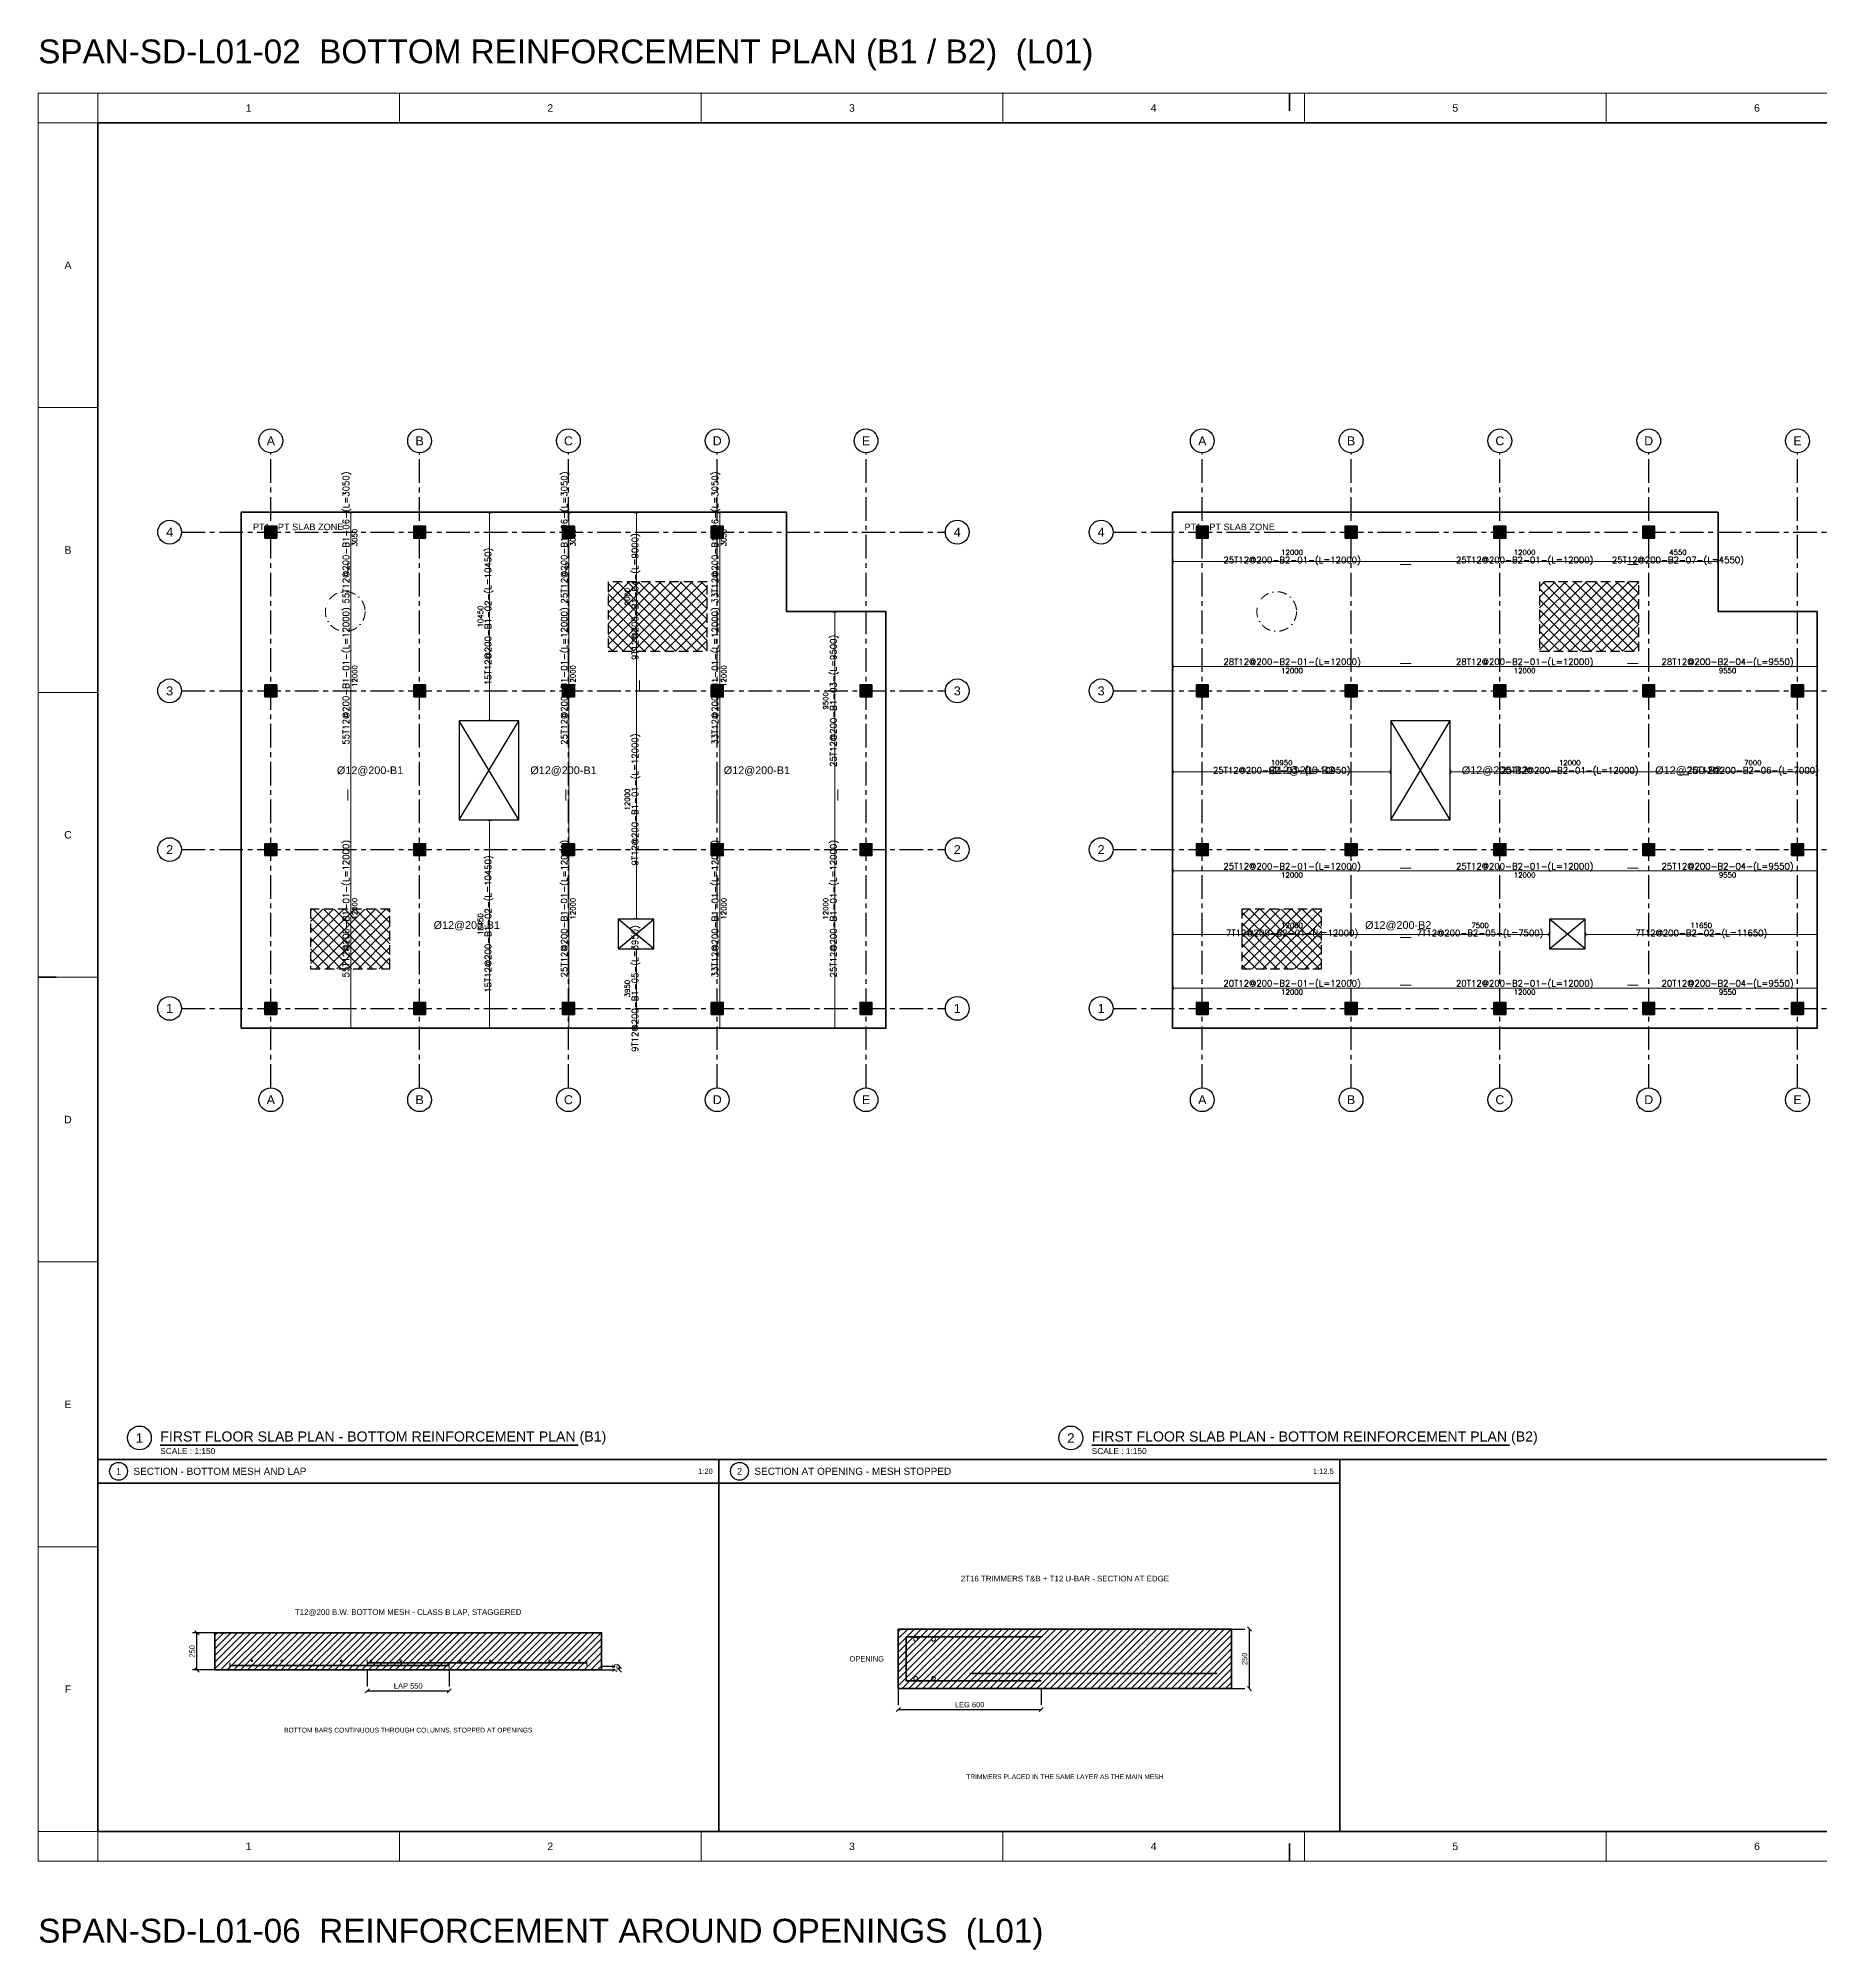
# Model space of a CAD drawing. Header units: millimetres. Extents: x 0 to 396150, y -260000 to 91864.
# Drawn here: x 180000 to 269849, y -4461 to 91864 of the extents above; entities that cross this region are included whole.
import ezdxf
from ezdxf.enums import TextEntityAlignment as Align

# ---------------------------------------------------------------- set-up
doc = ezdxf.new("R2010")
doc.units = ezdxf.units.MM
doc.header["$LTSCALE"] = 37.5
for name, pattern in [('CENTER', [50.8, 31.75, -6.35, 6.35, -6.35]), ('DASHDOT', [25.4, 12.7, -6.35, 0, -6.35]), ('DASHED', [19.05, 12.7, -6.35])]:
    doc.linetypes.add(name, pattern=pattern)
doc.layers.get('0').update_dxf_attribs({"linetype": 'CONTINUOUS'})
for name, color, linetype in [('SPAN-CALLOUT', 3, 'CONTINUOUS'), ('SPAN-COL-HATCH', 8, 'CONTINUOUS'), ('SPAN-DETAIL', 7, 'CONTINUOUS'), ('SPAN-DETAIL-HATCH', 8, 'CONTINUOUS'), ('SPAN-DIM', 8, 'CONTINUOUS'), ('SPAN-GRID', 8, 'CENTER'), ('SPAN-GRID-BUBBLE', 8, 'CONTINUOUS'), ('SPAN-OPENING', 6, 'CONTINUOUS'), ('SPAN-PT-ZONE', 4, 'DASHDOT'), ('SPAN-RB-MESH', 4, 'CONTINUOUS'), ('SPAN-RB-TEXT', 7, 'CONTINUOUS'), ('SPAN-SHEET-NOTES', 7, 'CONTINUOUS'), ('SPAN-SHEET-TEXT', 2, 'CONTINUOUS'), ('SPAN-TEXT', 7, 'CONTINUOUS'), ('SPAN-VOID', 30, 'DASHED'), ('SPAN-VOID-HATCH', 30, 'CONTINUOUS'), ('SPAN-XREF', 7, 'CONTINUOUS')]:
    doc.layers.add(name, color=color, linetype=linetype)
for name, color, linetype, lineweight in [('SPAN-COL', 7, 'CONTINUOUS', 35), ('SPAN-RB-B1', 6, 'CONTINUOUS', 20), ('SPAN-RB-B2', 6, 'CONTINUOUS', 20), ('SPAN-RB-BOT', 1, 'CONTINUOUS', 20), ('SPAN-RB-TRIM', 6, 'CONTINUOUS', 20), ('SPAN-RB-UBAR', 6, 'CONTINUOUS', 20), ('SPAN-SHEET-FRAME', 7, 'CONTINUOUS', 50), ('SPAN-SHEET-TITLE', 7, 'CONTINUOUS', 25), ('SPAN-SLAB-EDGE', 3, 'CONTINUOUS', 35)]:
    doc.layers.add(name, color=color, linetype=linetype, lineweight=lineweight)
doc.styles.add('SPAN-REBAR', font='romans.shx')
doc.styles.get("Standard").update_dxf_attribs({"font": 'arial.ttf'})

# ---------------------------------------------------------------- blocks, each defined once
blk = doc.blocks.new('FRAMING_REBAR_SLAB_PT_BOTTOM_L01')
at = {"layer": 'SPAN-COL-HATCH'}
h = blk.add_hatch(color=256, dxfattribs=at)
h.dxf.hatch_style = 1
h.paths.add_polyline_path([(11425, 66675), (12025, 66675), (12025, 67275), (11425, 67275)])
h = blk.add_hatch(color=256, dxfattribs=at)
h.dxf.hatch_style = 1
h.paths.add_polyline_path([(18925, 66675), (19525, 66675), (19525, 67275), (18925, 67275)])
h = blk.add_hatch(color=256, dxfattribs=at)
h.dxf.hatch_style = 1
h.paths.add_polyline_path([(26425, 66675), (27025, 66675), (27025, 67275), (26425, 67275)])
h = blk.add_hatch(color=256, dxfattribs=at)
h.dxf.hatch_style = 1
h.paths.add_polyline_path([(33925, 66675), (34525, 66675), (34525, 67275), (33925, 67275)])
h = blk.add_hatch(color=256, dxfattribs=at)
h.dxf.hatch_style = 1
h.paths.add_polyline_path([(58375, 66675), (58975, 66675), (58975, 67275), (58375, 67275)])
h = blk.add_hatch(color=256, dxfattribs=at)
h.dxf.hatch_style = 1
h.paths.add_polyline_path([(65875, 66675), (66475, 66675), (66475, 67275), (65875, 67275)])
h = blk.add_hatch(color=256, dxfattribs=at)
h.dxf.hatch_style = 1
h.paths.add_polyline_path([(73375, 66675), (73975, 66675), (73975, 67275), (73375, 67275)])
h = blk.add_hatch(color=256, dxfattribs=at)
h.dxf.hatch_style = 1
h.paths.add_polyline_path([(80875, 66675), (81475, 66675), (81475, 67275), (80875, 67275)])
h = blk.add_hatch(color=256, dxfattribs=at)
h.dxf.hatch_style = 1
h.paths.add_polyline_path([(11425, 58675), (12025, 58675), (12025, 59275), (11425, 59275)])
h = blk.add_hatch(color=256, dxfattribs=at)
h.dxf.hatch_style = 1
h.paths.add_polyline_path([(18925, 58675), (19525, 58675), (19525, 59275), (18925, 59275)])
h = blk.add_hatch(color=256, dxfattribs=at)
h.dxf.hatch_style = 1
h.paths.add_polyline_path([(26425, 58675), (27025, 58675), (27025, 59275), (26425, 59275)])
h = blk.add_hatch(color=256, dxfattribs=at)
h.dxf.hatch_style = 1
h.paths.add_polyline_path([(33925, 58675), (34525, 58675), (34525, 59275), (33925, 59275)])
h = blk.add_hatch(color=256, dxfattribs=at)
h.dxf.hatch_style = 1
h.paths.add_polyline_path([(41425, 58675), (42025, 58675), (42025, 59275), (41425, 59275)])
h = blk.add_hatch(color=256, dxfattribs=at)
h.dxf.hatch_style = 1
h.paths.add_polyline_path([(58375, 58675), (58975, 58675), (58975, 59275), (58375, 59275)])
h = blk.add_hatch(color=256, dxfattribs=at)
h.dxf.hatch_style = 1
h.paths.add_polyline_path([(65875, 58675), (66475, 58675), (66475, 59275), (65875, 59275)])
h = blk.add_hatch(color=256, dxfattribs=at)
h.dxf.hatch_style = 1
h.paths.add_polyline_path([(73375, 58675), (73975, 58675), (73975, 59275), (73375, 59275)])
h = blk.add_hatch(color=256, dxfattribs=at)
h.dxf.hatch_style = 1
h.paths.add_polyline_path([(80875, 58675), (81475, 58675), (81475, 59275), (80875, 59275)])
h = blk.add_hatch(color=256, dxfattribs=at)
h.dxf.hatch_style = 1
h.paths.add_polyline_path([(88375, 58675), (88975, 58675), (88975, 59275), (88375, 59275)])
h = blk.add_hatch(color=256, dxfattribs=at)
h.dxf.hatch_style = 1
h.paths.add_polyline_path([(11425, 50675), (12025, 50675), (12025, 51275), (11425, 51275)])
h = blk.add_hatch(color=256, dxfattribs=at)
h.dxf.hatch_style = 1
h.paths.add_polyline_path([(18925, 50675), (19525, 50675), (19525, 51275), (18925, 51275)])
h = blk.add_hatch(color=256, dxfattribs=at)
h.dxf.hatch_style = 1
h.paths.add_polyline_path([(26425, 50675), (27025, 50675), (27025, 51275), (26425, 51275)])
h = blk.add_hatch(color=256, dxfattribs=at)
h.dxf.hatch_style = 1
h.paths.add_polyline_path([(33925, 50675), (34525, 50675), (34525, 51275), (33925, 51275)])
h = blk.add_hatch(color=256, dxfattribs=at)
h.dxf.hatch_style = 1
h.paths.add_polyline_path([(41425, 50675), (42025, 50675), (42025, 51275), (41425, 51275)])
h = blk.add_hatch(color=256, dxfattribs=at)
h.dxf.hatch_style = 1
h.paths.add_polyline_path([(58375, 50675), (58975, 50675), (58975, 51275), (58375, 51275)])
h = blk.add_hatch(color=256, dxfattribs=at)
h.dxf.hatch_style = 1
h.paths.add_polyline_path([(65875, 50675), (66475, 50675), (66475, 51275), (65875, 51275)])
h = blk.add_hatch(color=256, dxfattribs=at)
h.dxf.hatch_style = 1
h.paths.add_polyline_path([(73375, 50675), (73975, 50675), (73975, 51275), (73375, 51275)])
h = blk.add_hatch(color=256, dxfattribs=at)
h.dxf.hatch_style = 1
h.paths.add_polyline_path([(80875, 50675), (81475, 50675), (81475, 51275), (80875, 51275)])
h = blk.add_hatch(color=256, dxfattribs=at)
h.dxf.hatch_style = 1
h.paths.add_polyline_path([(88375, 50675), (88975, 50675), (88975, 51275), (88375, 51275)])
h = blk.add_hatch(color=256, dxfattribs=at)
h.dxf.hatch_style = 1
h.paths.add_polyline_path([(11425, 42675), (12025, 42675), (12025, 43275), (11425, 43275)])
h = blk.add_hatch(color=256, dxfattribs=at)
h.dxf.hatch_style = 1
h.paths.add_polyline_path([(18925, 42675), (19525, 42675), (19525, 43275), (18925, 43275)])
h = blk.add_hatch(color=256, dxfattribs=at)
h.dxf.hatch_style = 1
h.paths.add_polyline_path([(26425, 42675), (27025, 42675), (27025, 43275), (26425, 43275)])
h = blk.add_hatch(color=256, dxfattribs=at)
h.dxf.hatch_style = 1
h.paths.add_polyline_path([(33925, 42675), (34525, 42675), (34525, 43275), (33925, 43275)])
h = blk.add_hatch(color=256, dxfattribs=at)
h.dxf.hatch_style = 1
h.paths.add_polyline_path([(41425, 42675), (42025, 42675), (42025, 43275), (41425, 43275)])
h = blk.add_hatch(color=256, dxfattribs=at)
h.dxf.hatch_style = 1
h.paths.add_polyline_path([(58375, 42675), (58975, 42675), (58975, 43275), (58375, 43275)])
h = blk.add_hatch(color=256, dxfattribs=at)
h.dxf.hatch_style = 1
h.paths.add_polyline_path([(65875, 42675), (66475, 42675), (66475, 43275), (65875, 43275)])
h = blk.add_hatch(color=256, dxfattribs=at)
h.dxf.hatch_style = 1
h.paths.add_polyline_path([(73375, 42675), (73975, 42675), (73975, 43275), (73375, 43275)])
h = blk.add_hatch(color=256, dxfattribs=at)
h.dxf.hatch_style = 1
h.paths.add_polyline_path([(80875, 42675), (81475, 42675), (81475, 43275), (80875, 43275)])
h = blk.add_hatch(color=256, dxfattribs=at)
h.dxf.hatch_style = 1
h.paths.add_polyline_path([(88375, 42675), (88975, 42675), (88975, 43275), (88375, 43275)])
at = {"layer": 'SPAN-DETAIL-HATCH'}
h = blk.add_hatch(dxfattribs=at)
h.set_pattern_fill('ANSI31', color=256, scale=75.5906)
h.paths.add_polyline_path([(43350, 8700), (60150, 8700), (60150, 11700), (43350, 11700)])
h = blk.add_hatch(dxfattribs=at)
h.set_pattern_fill('ANSI31', color=256, scale=75.59)
h.paths.add_polyline_path([(8900, 9637.5), (28400, 9637.5), (28400, 11512.5), (8900, 11512.5)])
at = {"layer": 'SPAN-VOID-HATCH'}
h = blk.add_hatch(dxfattribs=at)
h.set_pattern_fill('ANSI37', color=256, scale=118.11)
h.paths.add_polyline_path([(28725, 60975), (33725, 60975), (33725, 64475), (28725, 64475)])
h = blk.add_hatch(dxfattribs=at)
h.set_pattern_fill('ANSI37', color=256, scale=118.11)
h.paths.add_polyline_path([(75675, 60975), (80675, 60975), (80675, 64475), (75675, 64475)])
h = blk.add_hatch(dxfattribs=at)
h.set_pattern_fill('ANSI37', color=256, scale=118.11)
h.paths.add_polyline_path([(13725, 44975), (17725, 44975), (17725, 47975), (13725, 47975)])
h = blk.add_hatch(dxfattribs=at)
h.set_pattern_fill('ANSI37', color=256, scale=118.11)
h.paths.add_polyline_path([(60675, 44975), (64675, 44975), (64675, 47975), (60675, 47975)])
at = {"layer": 'SPAN-CALLOUT'}
for centre, radius in [((5100, 21330), 600), ((52050, 21330), 600), ((4050, 19650), 450), ((35350, 19650), 450)]:
    blk.add_circle(centre, radius, dxfattribs=at)
at = {"layer": 'SPAN-COL'}
for points in [[(11425, 66675), (12025, 66675), (12025, 67275), (11425, 67275)], [(18925, 66675), (19525, 66675), (19525, 67275), (18925, 67275)], [(26425, 66675), (27025, 66675), (27025, 67275), (26425, 67275)], [(33925, 66675), (34525, 66675), (34525, 67275), (33925, 67275)], [(58375, 66675), (58975, 66675), (58975, 67275), (58375, 67275)], [(65875, 66675), (66475, 66675), (66475, 67275), (65875, 67275)], [(73375, 66675), (73975, 66675), (73975, 67275), (73375, 67275)], [(80875, 66675), (81475, 66675), (81475, 67275), (80875, 67275)], [(11425, 58675), (12025, 58675), (12025, 59275), (11425, 59275)], [(18925, 58675), (19525, 58675), (19525, 59275), (18925, 59275)], [(26425, 58675), (27025, 58675), (27025, 59275), (26425, 59275)], [(33925, 58675), (34525, 58675), (34525, 59275), (33925, 59275)], [(41425, 58675), (42025, 58675), (42025, 59275), (41425, 59275)], [(58375, 58675), (58975, 58675), (58975, 59275), (58375, 59275)], [(65875, 58675), (66475, 58675), (66475, 59275), (65875, 59275)], [(73375, 58675), (73975, 58675), (73975, 59275), (73375, 59275)], [(80875, 58675), (81475, 58675), (81475, 59275), (80875, 59275)], [(88375, 58675), (88975, 58675), (88975, 59275), (88375, 59275)], [(11425, 50675), (12025, 50675), (12025, 51275), (11425, 51275)], [(18925, 50675), (19525, 50675), (19525, 51275), (18925, 51275)], [(26425, 50675), (27025, 50675), (27025, 51275), (26425, 51275)], [(33925, 50675), (34525, 50675), (34525, 51275), (33925, 51275)], [(41425, 50675), (42025, 50675), (42025, 51275), (41425, 51275)], [(58375, 50675), (58975, 50675), (58975, 51275), (58375, 51275)], [(65875, 50675), (66475, 50675), (66475, 51275), (65875, 51275)], [(73375, 50675), (73975, 50675), (73975, 51275), (73375, 51275)], [(80875, 50675), (81475, 50675), (81475, 51275), (80875, 51275)], [(88375, 50675), (88975, 50675), (88975, 51275), (88375, 51275)], [(11425, 42675), (12025, 42675), (12025, 43275), (11425, 43275)], [(18925, 42675), (19525, 42675), (19525, 43275), (18925, 43275)], [(26425, 42675), (27025, 42675), (27025, 43275), (26425, 43275)], [(33925, 42675), (34525, 42675), (34525, 43275), (33925, 43275)], [(41425, 42675), (42025, 42675), (42025, 43275), (41425, 43275)], [(58375, 42675), (58975, 42675), (58975, 43275), (58375, 43275)], [(65875, 42675), (66475, 42675), (66475, 43275), (65875, 43275)], [(73375, 42675), (73975, 42675), (73975, 43275), (73375, 43275)], [(80875, 42675), (81475, 42675), (81475, 43275), (80875, 43275)], [(88375, 42675), (88975, 42675), (88975, 43275), (88375, 43275)]]:
    blk.add_lwpolyline(points, close=True, dxfattribs=at)
at = {"layer": 'SPAN-DETAIL', "lineweight": 35}
for points in [[(43350, 8700), (60150, 8700), (60150, 11700), (43350, 11700)], [(8900, 9637.5), (28400, 9637.5), (28400, 11512.5), (8900, 11512.5)]]:
    blk.add_lwpolyline(points, close=True, dxfattribs=at)
at = {"layer": 'SPAN-DIM'}
for p, q in [((8105, 11407.5), (7895, 11617.5)), ((60150, 11700), (60825, 11700)), ((61155, 11595), (60945, 11805)), ((61050, 8700), (61050, 11700)), ((8900, 11512.5), (7775, 11512.5)), ((8000, 9637.5), (8000, 11512.5)), ((8900, 9637.5), (7775, 9637.5)), ((8105, 9532.5), (7895, 9742.5)), ((16587.5, 9637.5), (16587.5, 8812.5)), ((20712.5, 9637.5), (20712.5, 8812.5)), ((28400, 9825), (29075, 9825)), ((28400, 9637.5), (29075, 9637.5)), ((29405, 9720), (29195, 9930)), ((29405, 9532.5), (29195, 9742.5)), ((29300, 9637.5), (29300, 9825)), ((16482.5, 8482.5), (16692.5, 8692.5)), ((20607.5, 8482.5), (20817.5, 8692.5)), ((43350, 8700), (43350, 7875)), ((50550, 8700), (50550, 7875)), ((60150, 8700), (60825, 8700)), ((61155, 8595), (60945, 8805)), ((16587.5, 8587.5), (20712.5, 8587.5)), ((43245, 7545), (43455, 7755)), ((50445, 7545), (50655, 7755)), ((43350, 7650), (50550, 7650))]:
    blk.add_line(p, q, dxfattribs=at)
at = {"layer": 'SPAN-GRID'}
for p, q in [((11725, 38975), (11725, 70975)), ((19225, 38975), (19225, 70975)), ((26725, 38975), (26725, 70975)), ((34225, 38975), (34225, 70975)), ((41725, 38975), (41725, 70975)), ((58675, 38975), (58675, 70975)), ((66175, 38975), (66175, 70975)), ((73675, 38975), (73675, 70975)), ((81175, 38975), (81175, 70975)), ((88675, 38975), (88675, 70975)), ((7225, 66975), (45725, 66975)), ((54175, 66975), (92675, 66975)), ((7225, 58975), (45725, 58975)), ((54175, 58975), (92675, 58975)), ((7225, 50975), (45725, 50975)), ((54175, 50975), (92675, 50975)), ((7225, 42975), (45725, 42975)), ((54175, 42975), (92675, 42975))]:
    blk.add_line(p, q, dxfattribs=at)
at = {"layer": 'SPAN-GRID-BUBBLE'}
for centre in [(11725, 71575), (19225, 71575), (26725, 71575), (34225, 71575), (41725, 71575), (58675, 71575), (66175, 71575), (73675, 71575), (81175, 71575), (88675, 71575), (6625, 66975), (46325, 66975), (53575, 66975), (6625, 58975), (46325, 58975), (53575, 58975), (6625, 50975), (46325, 50975), (53575, 50975), (6625, 42975), (46325, 42975), (53575, 42975), (11725, 38375), (19225, 38375), (26725, 38375), (34225, 38375), (41725, 38375), (58675, 38375), (66175, 38375), (73675, 38375), (81175, 38375), (88675, 38375)]:
    blk.add_circle(centre, 600, dxfattribs=at)
at = {"layer": 'SPAN-OPENING'}
for p, q in [((21225, 52475), (24225, 57475)), ((24225, 52475), (21225, 57475)), ((68175, 52475), (71175, 57475)), ((71175, 52475), (68175, 57475)), ((29225, 45975), (31025, 47475)), ((31025, 45975), (29225, 47475)), ((76175, 45975), (77975, 47475)), ((77975, 45975), (76175, 47475))]:
    blk.add_line(p, q, dxfattribs=at)
for points in [[(21225, 52475), (24225, 52475), (24225, 57475), (21225, 57475)], [(68175, 52475), (71175, 52475), (71175, 57475), (68175, 57475)], [(29225, 45975), (31025, 45975), (31025, 47475), (29225, 47475)], [(76175, 45975), (77975, 45975), (77975, 47475), (76175, 47475)]]:
    blk.add_lwpolyline(points, close=True, dxfattribs=at)
at = {"layer": 'SPAN-PT-ZONE'}
for points in [[(10225, 41975), (42725, 41975), (42725, 62975), (37725, 62975), (37725, 67975), (10225, 67975)], [(57175, 41975), (89675, 41975), (89675, 62975), (84675, 62975), (84675, 67975), (57175, 67975)]]:
    blk.add_lwpolyline(points, close=True, dxfattribs=at)
at = {"layer": 'SPAN-RB-B1'}
for p, q in [((15840, 67950), (15660, 67950)), ((15750, 65450), (15750, 67950)), ((22840, 67950), (22660, 67950)), ((22750, 57500), (22750, 67950)), ((26840, 67950), (26660, 67950)), ((26750, 65450), (26750, 67950)), ((30240, 67950), (30060, 67950)), ((30150, 59500), (30150, 67950)), ((34440, 67950), (34260, 67950)), ((34350, 65450), (34350, 67950)), ((15600, 64900), (15600, 65450)), ((15750, 54000), (15750, 65450)), ((26600, 64900), (26600, 65450)), ((26750, 54000), (26750, 65450)), ((34200, 64900), (34200, 65450)), ((34350, 54000), (34350, 65450)), ((40240, 62950), (40060, 62950)), ((40150, 54000), (40150, 62950)), ((30150, 47500), (30150, 59500)), ((30300, 58950), (30300, 59500)), ((22840, 57500), (22660, 57500)), ((15600, 53450), (15600, 54000)), ((15750, 42000), (15750, 54000)), ((26600, 53450), (26600, 54000)), ((26750, 42000), (26750, 54000)), ((34200, 53450), (34200, 54000)), ((34350, 42000), (34350, 54000)), ((40150, 42000), (40150, 54000)), ((40300, 53450), (40300, 54000)), ((22840, 52450), (22660, 52450)), ((22750, 42000), (22750, 52450)), ((30240, 47500), (30060, 47500)), ((30240, 45950), (30060, 45950)), ((30150, 42000), (30150, 45950)), ((15840, 42000), (15660, 42000)), ((22840, 42000), (22660, 42000)), ((26840, 42000), (26660, 42000)), ((30240, 42000), (30060, 42000)), ((34440, 42000), (34260, 42000)), ((40240, 42000), (40060, 42000))]:
    blk.add_line(p, q, dxfattribs=at)
at = {"layer": 'SPAN-RB-B2'}
for p, q in [((57200, 65410), (57200, 65590)), ((84650, 65410), (84650, 65590)), ((57200, 65500), (69200, 65500)), ((68650, 65350), (69200, 65350)), ((69200, 65500), (80650, 65500)), ((80100, 65350), (80650, 65350)), ((80650, 65500), (84650, 65500)), ((57200, 60110), (57200, 60290)), ((57200, 60200), (69200, 60200)), ((68650, 60350), (69200, 60350)), ((69200, 60200), (80650, 60200)), ((80100, 60350), (80650, 60350)), ((80650, 60200), (89650, 60200)), ((89650, 60110), (89650, 60290)), ((57200, 54810), (57200, 54990)), ((68150, 54810), (68150, 54990)), ((71200, 54810), (71200, 54990)), ((89650, 54810), (89650, 54990)), ((57200, 54900), (68150, 54900)), ((71200, 54900), (83200, 54900)), ((82650, 54750), (83200, 54750)), ((83200, 54900), (89650, 54900)), ((57200, 49810), (57200, 49990)), ((57200, 49900), (69200, 49900)), ((68650, 50050), (69200, 50050)), ((69200, 49900), (80650, 49900)), ((80100, 50050), (80650, 50050)), ((80650, 49900), (89650, 49900)), ((89650, 49810), (89650, 49990)), ((57200, 46610), (57200, 46790)), ((57200, 46700), (69200, 46700)), ((68650, 46550), (69200, 46550)), ((69200, 46700), (76150, 46700)), ((76150, 46610), (76150, 46790)), ((78000, 46610), (78000, 46790)), ((78000, 46700), (89650, 46700)), ((89650, 46610), (89650, 46790)), ((57200, 43910), (57200, 44090)), ((57200, 44000), (69200, 44000)), ((68650, 44150), (69200, 44150)), ((69200, 44000), (80650, 44000)), ((80100, 44150), (80650, 44150)), ((80650, 44000), (89650, 44000)), ((89650, 43910), (89650, 44090))]:
    blk.add_line(p, q, dxfattribs=at)
at = {"layer": 'SPAN-RB-BOT'}
for p, q in [((9650, 9720), (9650, 10020)), ((16587.5, 9846), (16587.5, 10146)), ((20712.5, 9720), (20712.5, 10020)), ((27650, 9846), (27650, 10146))]:
    blk.add_line(p, q, dxfattribs=at)
at = {"layer": 'SPAN-RB-BOT', "lineweight": 70}
for p, q in [((9650, 9870), (20712.5, 9870)), ((16587.5, 9996), (27650, 9996))]:
    blk.add_line(p, q, dxfattribs=at)
at = {"layer": 'SPAN-RB-BOT', "lineweight": 35}
blk.add_line((46950, 9456), (59430, 9456), dxfattribs=at)
at = {"layer": 'SPAN-RB-BOT'}
for centre in [(10775, 10104), (12275, 10104), (13775, 10104), (15275, 10104), (16775, 10104), (18275, 10104), (19775, 10104), (21275, 10104), (22775, 10104), (24275, 10104), (25775, 10104), (27275, 10104)]:
    blk.add_circle(centre, 45, dxfattribs=at)
at = {"layer": 'SPAN-RB-TRIM'}
for centre in [(44226, 11184), (45126, 11184), (44226, 9216), (45126, 9216)]:
    blk.add_circle(centre, 96, dxfattribs=at)
at = {"layer": 'SPAN-RB-UBAR', "lineweight": 60}
blk.add_lwpolyline([(50550, 9096), (43746, 9096), (43746, 11304), (50550, 11304)], dxfattribs=at)
at = {"layer": 'SPAN-RB-UBAR', "linetype": 'DASHDOT'}
for centre in [(15475, 62975), (62425, 62975)]:
    blk.add_circle(centre, 1000, dxfattribs=at)
at = {"layer": 'SPAN-SHEET-FRAME', "lineweight": 13}
for p, q in [((3000, 87600), (3000, 89100)), ((18206.25, 87600), (18206.25, 89100)), ((33412.5, 87600), (33412.5, 89100)), ((48618.75, 87600), (48618.75, 89100)), ((63825, 87600), (63825, 89100)), ((79031.25, 87600), (79031.25, 89100)), ((0, 87600), (3000, 87600)), ((0, 73250), (3000, 73250)), ((0, 58900), (3000, 58900)), ((0, 44550), (3000, 44550)), ((0, 30200), (3000, 30200)), ((0, 15850), (3000, 15850)), ((0, 1500), (3000, 1500)), ((3000, 0), (3000, 1500)), ((18206.25, 0), (18206.25, 1500)), ((33412.5, 0), (33412.5, 1500)), ((48618.75, 0), (48618.75, 1500)), ((63825, 0), (63825, 1500)), ((79031.25, 0), (79031.25, 1500))]:
    blk.add_line(p, q, dxfattribs=at)
at = {"layer": 'SPAN-SHEET-FRAME'}
for p, q in [((63075, 89100), (63075, 88200)), ((0, 44550), (900, 44550)), ((3000, 20250), (96900, 20250)), ((3000, 19050), (34300, 19050)), ((34300, 19050), (65600, 19050)), ((63075, 0), (63075, 900))]:
    blk.add_line(p, q, dxfattribs=at)
at = {"layer": 'SPAN-SHEET-FRAME', "lineweight": 13}
blk.add_lwpolyline([(0, 0), (126150, 0), (126150, 89100), (0, 89100)], close=True, dxfattribs=at)
at = {"layer": 'SPAN-SHEET-FRAME'}
for points in [[(3000, 1500), (124650, 1500), (124650, 87600), (3000, 87600)], [(3000, 1500), (34300, 1500), (34300, 20250), (3000, 20250)], [(34300, 1500), (65600, 1500), (65600, 20250), (34300, 20250)]]:
    blk.add_lwpolyline(points, close=True, dxfattribs=at)
at = {"layer": 'SPAN-SHEET-TITLE', "lineweight": 35}
for p, q in [((6150, 20970), (27210, 20970)), ((53100, 20970), (74160, 20970))]:
    blk.add_line(p, q, dxfattribs=at)
at = {"layer": 'SPAN-SLAB-EDGE', "color": 3}
for points in [[(10225, 41975), (42725, 41975), (42725, 62975), (37725, 62975), (37725, 67975), (10225, 67975)], [(57175, 41975), (89675, 41975), (89675, 62975), (84675, 62975), (84675, 67975), (57175, 67975)]]:
    blk.add_lwpolyline(points, close=True, dxfattribs=at)
at = {"layer": 'SPAN-VOID'}
for points in [[(28725, 60975), (33725, 60975), (33725, 64475), (28725, 64475)], [(75675, 60975), (80675, 60975), (80675, 64475), (75675, 64475)], [(13725, 44975), (17725, 44975), (17725, 47975), (13725, 47975)], [(60675, 44975), (64675, 44975), (64675, 47975), (60675, 47975)]]:
    blk.add_lwpolyline(points, close=True, dxfattribs=at)
at = {"layer": 'SPAN-CALLOUT'}
for s, height, p in [('1', 480, (5100, 21330)), ('2', 480, (52050, 21330)), ('1', 330, (4050, 19650)), ('2', 330, (35350, 19650))]:
    blk.add_text(s, height=height, dxfattribs=at).set_placement(p, align=Align.MIDDLE_CENTER)
at = {"layer": 'SPAN-DIM'}
for s, p in [('250', (7892, 10575)), ('25', (29192, 9731.25)), ('250', (60942, 10200))]:
    blk.add_text(s, height=270, rotation=90, dxfattribs=at).set_placement(p, align=Align.CENTER)
for s, p in [('LAP 550', (18650, 8695.5)), ('LEG 600', (46950, 7758))]:
    blk.add_text(s, height=270, dxfattribs=at).set_placement(p, align=Align.CENTER)
at = {"layer": 'SPAN-OPENING'}
blk.add_text('OPENING', height=270, dxfattribs=at).set_placement((42630, 10200), align=Align.MIDDLE_RIGHT)
at = {"layer": 'SPAN-PT-ZONE'}
for p in [(10825, 67075), (57775, 67075)]:
    blk.add_text('PT1 - PT SLAB ZONE', height=330, dxfattribs=at).set_placement(p)
at = {"layer": 'SPAN-RB-MESH'}
for s, p in [('Ø12@200-B1', (16725, 54975)), ('Ø12@200-B1', (26475, 54975)), ('Ø12@200-B1', (36225, 54975)), ('Ø12@200-B2', (63675, 54975)), ('Ø12@200-B2', (73425, 54975)), ('Ø12@200-B2', (83175, 54975)), ('Ø12@200-B1', (21600, 47175)), ('Ø12@200-B2', (68550, 47175))]:
    blk.add_text(s, height=390, dxfattribs=at).set_placement(p, align=Align.MIDDLE_CENTER)
at = {"layer": 'SPAN-RB-TEXT', "style": 'SPAN-REBAR'}
for s, height, p in [('55T12@200-B1-06-(L=3050)', 315, (15667.5, 66700)), ('25T12@200-B1-06-(L=3050)', 315, (26667.5, 66700)), ('33T12@200-B1-06-(L=3050)', 315, (34267.5, 66700)), ('3050', 255, (16080, 66700)), ('3050', 255, (27080, 66700)), ('9T12@200-B1-04-(L=9000)', 315, (30232.5, 63725)), ('3050', 255, (34680, 66700)), ('15T12@200-B1-02-(L=10450)', 315, (22832.5, 62725)), ('9000', 255, (29820, 63725)), ('55T12@200-B1-01-(L=12000)', 315, (15667.5, 59725)), ('10450', 255, (22420, 62725)), ('25T12@200-B1-01-(L=12000)', 315, (26667.5, 59725)), ('33T12@200-B1-01-(L=12000)', 315, (34267.5, 59725)), ('25T12@200-B1-03-(L=9500)', 315, (40232.5, 58475)), ('12000', 255, (16080, 59725)), ('12000', 255, (27080, 59725)), ('12000', 255, (34680, 59725)), ('9500', 255, (39820, 58475)), ('9T12@200-B1-01-(L=12000)', 315, (30232.5, 53500)), ('12000', 255, (29820, 53500)), ('55T12@200-B1-01-(L=12000)', 315, (15667.5, 48000)), ('25T12@200-B1-01-(L=12000)', 315, (26667.5, 48000)), ('33T12@200-B1-01-(L=12000)', 315, (34267.5, 48000)), ('25T12@200-B1-01-(L=12000)', 315, (40232.5, 48000)), ('15T12@200-B1-02-(L=10450)', 315, (22832.5, 47225)), ('12000', 255, (16080, 48000)), ('12000', 255, (27080, 48000)), ('12000', 255, (34680, 48000)), ('12000', 255, (39820, 48000)), ('10450', 255, (22420, 47225)), ('9T12@200-B1-05-(L=3950)', 315, (30232.5, 43975)), ('3950', 255, (29820, 43975))]:
    blk.add_text(s, height=height, rotation=90, dxfattribs=at).set_placement(p, align=Align.CENTER)
for s, height, p in [('25T12@200-B2-01-(L=12000)', 315, (63200, 65417.5)), ('12000', 255, (63200, 65830)), ('25T12@200-B2-01-(L=12000)', 315, (74925, 65417.5)), ('12000', 255, (74925, 65830)), ('25T12@200-B2-07-(L=4550)', 315, (82650, 65417.5)), ('4550', 255, (82650, 65830)), ('28T12@200-B2-01-(L=12000)', 315, (63200, 60282.5)), ('12000', 255, (63200, 59870)), ('28T12@200-B2-01-(L=12000)', 315, (74925, 60282.5)), ('12000', 255, (74925, 59870)), ('28T12@200-B2-04-(L=9550)', 315, (85150, 60282.5)), ('9550', 255, (85150, 59870)), ('25T12@200-B2-03-(L=10950)', 315, (62675, 54817.5)), ('10950', 255, (62675, 55230)), ('25T12@200-B2-01-(L=12000)', 315, (77200, 54817.5)), ('12000', 255, (77200, 55230)), ('25T12@200-B2-06-(L=7000)', 315, (86425, 54817.5)), ('7000', 255, (86425, 55230)), ('25T12@200-B2-01-(L=12000)', 315, (63200, 49982.5)), ('25T12@200-B2-01-(L=12000)', 315, (74925, 49982.5)), ('25T12@200-B2-04-(L=9550)', 315, (85150, 49982.5)), ('12000', 255, (63200, 49570)), ('12000', 255, (74925, 49570)), ('9550', 255, (85150, 49570)), ('12000', 255, (63200, 47030)), ('7500', 255, (72675, 47030)), ('11650', 255, (83825, 47030)), ('7T12@200-B2-01-(L=12000)', 315, (63200, 46617.5)), ('7T12@200-B2-05-(L=7500)', 315, (72675, 46617.5)), ('7T12@200-B2-02-(L=11650)', 315, (83825, 46617.5)), ('20T12@200-B2-01-(L=12000)', 315, (63200, 44082.5)), ('20T12@200-B2-01-(L=12000)', 315, (74925, 44082.5)), ('20T12@200-B2-04-(L=9550)', 315, (85150, 44082.5)), ('12000', 255, (63200, 43670)), ('12000', 255, (74925, 43670)), ('9550', 255, (85150, 43670))]:
    blk.add_text(s, height=height, dxfattribs=at).set_placement(p, align=Align.CENTER)
at = {"layer": 'SPAN-RB-TEXT'}
for s, p in [('2T16 TRIMMERS T&B + T12 U-BAR - SECTION AT EDGE', (51750, 14100)), ('T12@200 B.W. BOTTOM MESH - CLASS B LAP, STAGGERED', (18650, 12412.5))]:
    blk.add_text(s, height=285, dxfattribs=at).set_placement(p, align=Align.CENTER)
at = {"layer": 'SPAN-SHEET-FRAME'}
for s, p in [('1', (10603.12, 88350)), ('2', (25809.38, 88350)), ('3', (41015.62, 88350)), ('4', (56221.88, 88350)), ('5', (71428.12, 88350)), ('6', (86634.38, 88350)), ('A', (1500, 80425)), ('B', (1500, 66075)), ('C', (1500, 51725)), ('D', (1500, 37375)), ('E', (1500, 23025)), ('F', (1500, 8675)), ('1', (10603.12, 750)), ('2', (25809.38, 750)), ('3', (41015.62, 750)), ('4', (56221.88, 750)), ('5', (71428.12, 750)), ('6', (86634.38, 750))]:
    blk.add_text(s, height=375, dxfattribs=at).set_placement(p, align=Align.MIDDLE_CENTER)
at = {"layer": 'SPAN-SHEET-NOTES'}
for s, p in [('BOTTOM BARS CONTINUOUS THROUGH COLUMNS, STOPPED AT OPENINGS', (18650, 6487.5)), ('TRIMMERS PLACED IN THE SAME LAYER AS THE MAIN MESH', (51750, 4140))]:
    blk.add_text(s, height=240, dxfattribs=at).set_placement(p, align=Align.CENTER)
at = {"layer": 'SPAN-SHEET-TEXT'}
for s, p in [('FIRST FLOOR SLAB PLAN - BOTTOM REINFORCEMENT PLAN (B1)', (6150, 21150)), ('FIRST FLOOR SLAB PLAN - BOTTOM REINFORCEMENT PLAN (B2)', (53100, 21150))]:
    blk.add_text(s, height=510, dxfattribs=at).set_placement(p)
for s, p in [('SECTION - BOTTOM MESH AND LAP', (4800, 19650)), ('SECTION AT OPENING - MESH STOPPED', (36100, 19650))]:
    blk.add_text(s, height=360, dxfattribs=at).set_placement(p, align=Align.MIDDLE_LEFT)
at = {"layer": 'SPAN-SHEET-TITLE'}
for p in [(6150, 20520), (53100, 20520)]:
    blk.add_text('SCALE : 1:150', height=300, dxfattribs=at).set_placement(p)
for s, p in [('1:20', (34000, 19650)), ('1:12.5', (65300, 19650))]:
    blk.add_text(s, height=270, dxfattribs=at).set_placement(p, align=Align.MIDDLE_RIGHT)
at = {"layer": 'SPAN-TEXT'}
for s, p in [('A', (11725, 71575)), ('B', (19225, 71575)), ('C', (26725, 71575)), ('D', (34225, 71575)), ('E', (41725, 71575)), ('A', (58675, 71575)), ('B', (66175, 71575)), ('C', (73675, 71575)), ('D', (81175, 71575)), ('E', (88675, 71575)), ('4', (6625, 66975)), ('4', (46325, 66975)), ('4', (53575, 66975)), ('3', (6625, 58975)), ('3', (46325, 58975)), ('3', (53575, 58975)), ('2', (6625, 50975)), ('2', (46325, 50975)), ('2', (53575, 50975)), ('1', (6625, 42975)), ('1', (46325, 42975)), ('1', (53575, 42975)), ('A', (11725, 38375)), ('B', (19225, 38375)), ('C', (26725, 38375)), ('D', (34225, 38375)), ('E', (41725, 38375)), ('A', (58675, 38375)), ('B', (66175, 38375)), ('C', (73675, 38375)), ('D', (81175, 38375)), ('E', (88675, 38375))]:
    blk.add_text(s, height=450, dxfattribs=at).set_placement(p, align=Align.MIDDLE_CENTER)

msp = doc.modelspace()

# ---------------------------------------------------------------- block references
msp.add_blockref('FRAMING_REBAR_SLAB_PT_BOTTOM_L01', (180000, 0))

# ---------------------------------------------------------------- texts
at = {"layer": 'SPAN-XREF'}
for s, p in [('SPAN-SD-L01-02  BOTTOM REINFORCEMENT PLAN (B1 / B2)  (L01)', (180000, 90600)), ('SPAN-SD-L01-06  REINFORCEMENT AROUND OPENINGS  (L01)', (180000, -4100))]:
    msp.add_text(s, height=1200, dxfattribs=at).set_placement(p)

doc.saveas('drawing.dxf')
